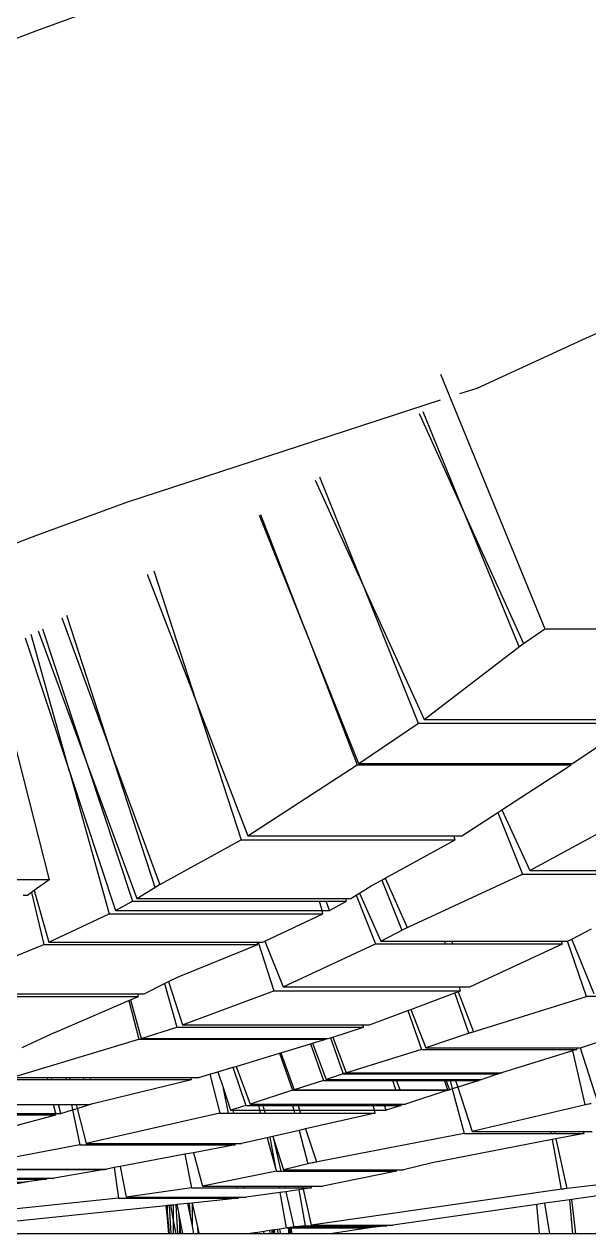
# Model space of a CAD drawing. Extents: x -24961 to 905641, y -154323 to 635957.
# Drawn here: x 438999 to 439222.8, y -132355 to -131875.7 of the extents above; entities that cross this region are included whole.
import ezdxf

# ---------------------------------------------------------------- set-up
doc = ezdxf.new("R2010")
doc.units = 0
doc.header["$LTSCALE"] = 1000
doc.header["$MEASUREMENT"] = 0

msp = doc.modelspace()

# ---------------------------------------------------------------- linework, layer by layer
for p, q in [((439004.06, -131878.19), (439039.75, -131865.1)), ((438938.41, -131902.81), (439004.06, -131878.19)), ((439221.9, -132000.02), (439337.13, -131948.43)), ((439178.49, -132019.86), (439221.9, -132000.02)), ((439164.05, -132014.39), (439205.34, -132115.29)), ((439171.74, -132022.07), (439178.49, -132019.86)), ((439039.75, -132065.1), (439164.05, -132024.57)), ((439156.98, -132029.1), (439173.45, -132069.36)), ((439155.58, -132029.99), (439173.45, -132069.36)), ((439114.38, -132056.32), (439134.02, -132099.57)), ((439134.02, -132099.57), (439116.25, -132055.12)), ((439004.06, -132078.19), (439039.75, -132065.1)), ((439110.33, -132115.54), (439092.31, -132070.43)), ((439110.33, -132115.54), (439092.83, -132070.09)), ((439173.45, -132069.36), (439195.13, -132122.34)), ((439173.45, -132069.36), (439196.92, -132121.04)), ((438938.41, -132102.81), (439004.06, -132078.19)), ((439047.81, -132093.65), (439067.06, -132143.64)), ((439050.4, -132092.35), (439067.06, -132143.64)), ((439155.3, -132152.82), (439134.02, -132099.57)), ((439134.02, -132099.57), (439157.48, -132151.25)), ((439013.92, -132110.95), (439032.86, -132162.38)), ((439015.79, -132109.82), (439016.06, -132110.65)), ((439016.06, -132110.65), (439032.86, -132162.38)), ((439006.23, -132115.29), (439023.72, -132168.06)), ((439110.33, -132115.54), (439130.99, -132169.2)), ((439131.61, -132168.79), (439110.33, -132115.54)), ((439196.03, -132121.71), (439205.34, -132115.29)), ((439205.34, -132115.29), (439290.11, -132115.29)), ((438999.34, -132118.85), (439016.92, -132171.87)), ((439016.92, -132171.87), (439001.78, -132117.59)), ((439004.6, -132116.13), (439023.72, -132168.06)), ((439157.48, -132151.25), (439196.03, -132121.71)), ((439195.13, -132122.34), (439196.03, -132121.71)), ((439196.03, -132121.71), (439196.92, -132121.04)), ((438986.2, -132125.65), (439008.93, -132214.7)), ((439067.06, -132143.64), (439087.72, -132197.31)), ((439067.06, -132143.64), (439085.01, -132198.93)), ((439155.3, -132152.82), (439131.61, -132168.79)), ((439240.07, -132152.82), (439155.3, -132152.82)), ((439157.48, -132151.25), (439239.44, -132151.25)), ((439240.07, -132152.82), (439216.38, -132168.79)), ((439052.79, -132216.51), (439032.86, -132162.38)), ((439032.86, -132162.38), (439050.81, -132217.66)), ((439023.72, -132168.06), (439043.66, -132222.19)), ((439023.72, -132168.06), (439041.99, -132223.17)), ((439016.92, -132171.87), (439032.65, -132228.28)), ((439016.92, -132171.87), (439035.19, -132226.97)), ((439087.72, -132197.31), (439130.99, -132169.2)), ((439130.99, -132169.2), (439215.76, -132169.2)), ((439215.6, -132168.79), (439131.61, -132168.79)), ((439188.3, -132187.04), (439215.76, -132169.2)), ((439215.76, -132169.2), (439215.6, -132168.79)), ((439216.38, -132168.79), (439215.6, -132168.79)), ((439199.44, -132211), (439253.68, -132181.61)), ((439186.75, -132188.05), (439188.3, -132187.04)), ((439188.3, -132187.04), (439199.44, -132211)), ((439172.49, -132197.31), (439186.75, -132188.05)), ((439186.75, -132188.05), (439196.5, -132212.48)), ((439087.72, -132197.31), (439169.26, -132197.31)), ((439169.78, -132198.93), (439169.26, -132197.31)), ((439169.26, -132197.31), (439172.49, -132197.31)), ((439051.81, -132217.12), (439085.01, -132198.93)), ((439085.01, -132198.93), (439169.78, -132198.93)), ((439142.06, -132214.12), (439169.78, -132198.93)), ((439199.44, -132211), (439270, -132211)), ((439008.93, -132214.7), (438915.57, -132214.7)), ((439008.93, -132214.7), (439003.02, -132218.96)), ((439051.81, -132217.12), (439052.79, -132216.51)), ((439136.59, -132217.12), (439140.77, -132214.82)), ((439140.77, -132214.82), (439142.06, -132214.12)), ((439140.77, -132214.82), (439148.71, -132234.71)), ((439142.06, -132214.12), (439150.77, -132233.7)), ((439149.75, -132234.23), (439196.5, -132212.48)), ((439196.5, -132212.48), (439270.59, -132212.48)), ((439000.32, -132220.92), (438998.63, -132220.92)), ((439001.86, -132219.8), (439000.32, -132220.92)), ((439003.02, -132218.96), (439001.86, -132219.8)), ((439001.86, -132219.8), (439006.81, -132240.37)), ((439003.02, -132218.96), (439008.76, -132239.52)), ((439043.66, -132222.19), (439051.81, -132217.12)), ((439050.81, -132217.66), (439051.81, -132217.12)), ((439128.43, -132222.19), (439130.55, -132220.87)), ((439130.55, -132220.87), (439131.85, -132220.06)), ((439130.55, -132220.87), (439138.23, -132240.14)), ((439131.85, -132220.06), (439136.59, -132217.12)), ((439131.85, -132220.06), (439140.32, -132239.12)), ((439035.19, -132226.97), (439041.99, -132223.17)), ((439041.99, -132223.17), (439116, -132223.17)), ((439043.66, -132222.19), (439126.44, -132222.19)), ((439117.06, -132226.97), (439116, -132223.17)), ((439116, -132223.17), (439118.7, -132223.17)), ((439119.96, -132226.97), (439118.7, -132223.17)), ((439118.7, -132223.17), (439126.77, -132223.17)), ((439119.96, -132226.97), (439126.77, -132223.17)), ((439126.77, -132223.17), (439126.44, -132222.19)), ((439126.44, -132222.19), (439128.43, -132222.19)), ((439008.76, -132239.52), (439032.65, -132228.28)), ((439032.65, -132228.28), (439117.42, -132228.28)), ((439035.19, -132226.97), (439117.06, -132226.97)), ((439094.41, -132239.11), (439117.42, -132228.28)), ((439117.42, -132228.28), (439117.06, -132226.97)), ((439117.06, -132226.97), (439119.96, -132226.97)), ((439140.32, -132239.12), (439149.75, -132234.23)), ((439148.71, -132234.71), (439149.75, -132234.23)), ((439149.75, -132234.23), (439150.77, -132233.7)), ((439216.07, -132238.26), (439223.84, -132234.23)), ((438975.03, -132253.29), (439006.81, -132240.37)), ((439006.81, -132240.37), (439091.58, -132240.37)), ((439008.76, -132239.52), (439091.38, -132239.52)), ((439059.8, -132253.29), (439091.58, -132240.37)), ((439091.58, -132240.37), (439091.38, -132239.52)), ((439091.38, -132239.52), (439091.72, -132239.52)), ((439091.72, -132239.52), (439097.9, -132258.7)), ((439091.72, -132239.52), (439093.53, -132239.52)), ((439093.53, -132239.52), (439094.41, -132239.11)), ((439094.41, -132239.11), (439101.6, -132257.15)), ((439101.6, -132257.15), (439138.23, -132240.14)), ((439138.23, -132240.14), (439166.02, -132240.14)), ((439140.32, -132239.12), (439165.69, -132239.12)), ((439166.02, -132240.14), (439165.69, -132239.12)), ((439165.69, -132239.12), (439168.51, -132239.12)), ((439166.02, -132240.14), (439168.92, -132240.14)), ((439168.92, -132240.14), (439168.51, -132239.12)), ((439168.51, -132239.12), (439211.91, -132239.12)), ((439168.92, -132240.14), (439212.32, -132240.14)), ((439175.69, -132257.15), (439212.32, -132240.14)), ((439212.32, -132240.14), (439211.91, -132239.12)), ((439211.91, -132239.12), (439214.29, -132239.12)), ((439221.94, -132260.97), (439214.29, -132239.12)), ((439214.29, -132239.12), (439214.42, -132239.12)), ((439214.42, -132239.12), (439216.07, -132238.26)), ((439224.98, -132259.94), (439216.07, -132238.26)), ((439056.25, -132255.07), (439059.8, -132253.29)), ((439046.58, -132259.94), (439054.68, -132255.86)), ((439054.68, -132255.86), (439056.25, -132255.07)), ((439054.68, -132255.86), (439059.45, -132273.09)), ((439056.25, -132255.07), (439061.79, -132272.27)), ((439061.79, -132272.27), (439097.9, -132258.7)), ((439097.9, -132258.7), (439172, -132258.7)), ((439101.6, -132257.15), (439171.5, -132257.15)), ((439152.32, -132266.1), (439169.71, -132259.56)), ((439169.71, -132259.56), (439170.96, -132259.09)), ((439175.29, -132275.51), (439169.71, -132259.56)), ((439170.96, -132259.09), (439172, -132258.7)), ((439170.96, -132259.09), (439177.05, -132274.93)), ((439172, -132258.7), (439171.5, -132257.15)), ((439171.5, -132257.15), (439175.69, -132257.15)), ((438959.6, -132260.97), (439044.37, -132260.97)), ((438961.81, -132259.94), (439044.11, -132259.94)), ((439011.12, -132275.23), (439040.52, -132262.62)), ((439040.52, -132262.62), (439041.19, -132262.34)), ((439040.52, -132262.62), (439044.49, -132277.91)), ((439041.19, -132262.34), (439044.37, -132260.97)), ((439041.19, -132262.34), (439045.42, -132277.62)), ((439044.37, -132260.97), (439044.11, -132259.94)), ((439044.11, -132259.94), (439046.58, -132259.94)), ((439176.18, -132275.23), (439221.94, -132260.97)), ((439283.53, -132260.97), (439221.94, -132260.97)), ((439135.89, -132272.27), (439151.11, -132266.55)), ((439151.11, -132266.55), (439152.32, -132266.1)), ((439151.11, -132266.55), (439156.52, -132281.94)), ((439152.32, -132266.1), (439158.2, -132281.39)), ((439045.42, -132277.62), (439059.45, -132273.09)), ((439059.45, -132273.09), (439133.54, -132273.09)), ((439061.79, -132272.27), (439133.31, -132272.27)), ((439121.31, -132277.04), (439133.54, -132273.09)), ((439133.54, -132273.09), (439133.31, -132272.27)), ((439133.31, -132272.27), (439135.89, -132272.27)), ((438994.08, -132293.15), (439044.49, -132277.91)), ((439011.12, -132275.23), (438998.06, -132281.39)), ((439044.49, -132277.91), (439062.06, -132277.91)), ((439045.42, -132277.62), (439062, -132277.62)), ((439062.06, -132277.91), (439062, -132277.62)), ((439062, -132277.62), (439064.14, -132277.62)), ((439062.06, -132277.91), (439064.22, -132277.91)), ((439064.22, -132277.91), (439064.14, -132277.62)), ((439064.14, -132277.62), (439068.96, -132277.62)), ((439064.22, -132277.91), (439069.04, -132277.91)), ((439068.96, -132277.62), (439069.04, -132277.91)), ((439068.96, -132277.62), (439071.28, -132277.62)), ((439069.04, -132277.91), (439071.37, -132277.91)), ((439071.28, -132277.62), (439071.37, -132277.91)), ((439071.28, -132277.62), (439077.9, -132277.62)), ((439071.37, -132277.91), (439078, -132277.91)), ((439077.9, -132277.62), (439078, -132277.91)), ((439077.9, -132277.62), (439078.9, -132277.62)), ((439078, -132277.91), (439079, -132277.91)), ((439078.9, -132277.62), (439079, -132277.91)), ((439078.9, -132277.62), (439098.07, -132277.62)), ((439079, -132277.91), (439098.17, -132277.91)), ((439098.07, -132277.62), (439098.17, -132277.91)), ((439098.07, -132277.62), (439098.56, -132277.62)), ((439098.17, -132277.91), (439098.67, -132277.91)), ((439098.56, -132277.62), (439098.67, -132277.91)), ((439098.56, -132277.62), (439111.78, -132277.62)), ((439098.67, -132277.91), (439111.88, -132277.91)), ((439111.78, -132277.62), (439111.88, -132277.91)), ((439111.78, -132277.62), (439112.61, -132277.62)), ((439111.88, -132277.91), (439112.72, -132277.91)), ((439112.61, -132277.62), (439112.72, -132277.91)), ((439112.61, -132277.62), (439118.51, -132277.62)), ((439112.72, -132277.91), (439118.58, -132277.91)), ((439113.32, -132279.5), (439118.58, -132277.91)), ((439118.58, -132277.91), (439118.51, -132277.62)), ((439118.51, -132277.62), (439119.51, -132277.62)), ((439119.51, -132277.62), (439120.37, -132277.34)), ((439120.37, -132277.34), (439121.31, -132277.04)), ((439120.37, -132277.34), (439125.41, -132291.68)), ((439121.31, -132277.04), (439126.67, -132291.27)), ((439176.18, -132275.23), (439158.2, -132281.39)), ((439175.29, -132275.51), (439176.18, -132275.23)), ((439177.05, -132274.93), (439176.18, -132275.23)), ((439237.77, -132275.23), (439219.79, -132281.39)), ((439082.98, -132288.68), (439100.16, -132283.48)), ((439100.16, -132283.48), (439100.67, -132283.32)), ((439100.16, -132283.48), (439105.38, -132298.17)), ((439100.67, -132283.32), (439112.53, -132279.74)), ((439100.67, -132283.32), (439106.06, -132297.95)), ((439112.53, -132279.74), (439113.32, -132279.5)), ((439112.53, -132279.74), (439117.7, -132294.27)), ((439113.32, -132279.5), (439118.75, -132293.92)), ((439156.52, -132281.94), (439126.71, -132291.27)), ((439156.52, -132281.94), (439218.11, -132281.94)), ((439158.2, -132281.39), (439217.92, -132281.39)), ((439216.3, -132282.51), (439188.26, -132291.27)), ((439218.11, -132281.94), (439216.3, -132282.51)), ((439216.3, -132282.51), (439221.22, -132303.79)), ((439218.11, -132281.94), (439217.92, -132281.39)), ((439217.92, -132281.39), (439219.35, -132281.39)), ((439219.35, -132281.39), (439226.24, -132302.77)), ((439219.35, -132281.39), (439219.79, -132281.39)), ((438994.08, -132293.15), (439008.27, -132293.15)), ((439008.44, -132293.91), (439008.27, -132293.15)), ((439008.27, -132293.15), (439009.8, -132293.15)), ((439010, -132293.91), (439009.8, -132293.15)), ((439009.8, -132293.15), (439015.46, -132293.15)), ((439015.46, -132293.15), (439015.62, -132293.91)), ((439015.46, -132293.15), (439016.9, -132293.15)), ((439016.9, -132293.15), (439017.1, -132293.91)), ((439016.9, -132293.15), (439022.55, -132293.15)), ((439022.71, -132293.91), (439022.55, -132293.15)), ((439022.55, -132293.15), (439025.15, -132293.15)), ((439025.34, -132293.91), (439025.15, -132293.15)), ((439025.15, -132293.15), (439065.24, -132293.15)), ((439065.39, -132293.91), (439065.24, -132293.15)), ((439065.24, -132293.15), (439068.17, -132293.15)), ((439068.17, -132293.15), (439072.6, -132291.81)), ((439072.6, -132291.81), (439075.74, -132290.87)), ((439072.6, -132291.81), (439076.53, -132307.18)), ((439075.74, -132290.87), (439081.75, -132289.05)), ((439075.74, -132290.87), (439077.96, -132297.48)), ((439081.75, -132289.05), (439082.98, -132288.68)), ((439081.75, -132289.05), (439086.86, -132304.24)), ((439082.98, -132288.68), (439088.53, -132303.71)), ((439125.41, -132291.68), (439118.75, -132293.92)), ((439125.45, -132291.68), (439125.41, -132291.68)), ((439126.67, -132291.27), (439125.45, -132291.68)), ((439125.45, -132291.68), (439187, -132291.68)), ((439126.71, -132291.27), (439126.67, -132291.27)), ((439126.71, -132291.27), (439188.26, -132291.27)), ((439187, -132291.68), (439180.34, -132293.92)), ((439187.63, -132291.48), (439187, -132291.68)), ((439188.26, -132291.27), (439187.63, -132291.48)), ((438991.3, -132293.91), (439008.44, -132293.91)), ((439008.44, -132293.91), (439010, -132293.91)), ((439010, -132293.91), (439015.62, -132293.91)), ((439015.62, -132293.91), (439017.1, -132293.91)), ((439017.1, -132293.91), (439022.71, -132293.91)), ((439022.71, -132293.91), (439025.34, -132293.91)), ((439025.34, -132293.91), (439065.39, -132293.91)), ((439026.26, -132303.43), (439065.39, -132293.91)), ((439080.01, -132307.18), (439077.96, -132297.48)), ((439077.96, -132297.48), (439080.84, -132306.04)), ((439106.06, -132297.95), (439105.69, -132298.07)), ((439117.7, -132294.27), (439106.06, -132297.95)), ((439106.06, -132297.95), (439146.33, -132297.95)), ((439117.7, -132294.27), (439145.1, -132294.27)), ((439118.75, -132293.92), (439144.98, -132293.92)), ((439145.1, -132294.27), (439144.98, -132293.92)), ((439144.98, -132293.92), (439146.5, -132293.92)), ((439146.33, -132297.95), (439145.1, -132294.27)), ((439145.1, -132294.27), (439146.63, -132294.27)), ((439146.33, -132297.95), (439147.99, -132297.95)), ((439146.63, -132294.27), (439146.5, -132293.92)), ((439146.5, -132293.92), (439165.46, -132293.92)), ((439147.99, -132297.95), (439146.63, -132294.27)), ((439146.63, -132294.27), (439165.58, -132294.27)), ((439147.99, -132297.95), (439166.89, -132297.95)), ((439165.58, -132294.27), (439165.46, -132293.92)), ((439165.46, -132293.92), (439166.17, -132293.92)), ((439166.89, -132297.95), (439165.58, -132294.27)), ((439165.58, -132294.27), (439166.3, -132294.27)), ((439166.3, -132294.27), (439166.17, -132293.92)), ((439166.17, -132293.92), (439167.72, -132293.92)), ((439167.66, -132297.95), (439166.3, -132294.27)), ((439166.3, -132294.27), (439167.81, -132294.27)), ((439166.89, -132297.95), (439167.66, -132297.95)), ((439167.66, -132297.95), (439167.31, -132298.06)), ((439168.7, -132297.62), (439167.66, -132297.95)), ((439167.72, -132293.92), (439167.81, -132294.27)), ((439167.72, -132293.92), (439169.87, -132293.92)), ((439167.81, -132294.27), (439168.7, -132297.62)), ((439167.81, -132294.27), (439169.98, -132294.27)), ((439170.85, -132296.94), (439168.7, -132297.62)), ((439168.7, -132297.62), (439173.35, -132315.22)), ((439169.87, -132293.92), (439169.98, -132294.27)), ((439169.87, -132293.92), (439179.17, -132293.92)), ((439169.98, -132294.27), (439170.85, -132296.94)), ((439169.98, -132294.27), (439179.29, -132294.27)), ((439179.29, -132294.27), (439170.85, -132296.94)), ((439170.85, -132296.94), (439176.52, -132314.54)), ((439179.29, -132294.27), (439179.17, -132293.92)), ((439179.17, -132293.92), (439180.34, -132293.92)), ((439105.38, -132298.17), (439088.53, -132303.71)), ((439105.38, -132298.17), (439105.69, -132298.07)), ((439105.38, -132298.17), (439166.97, -132298.17)), ((439166.97, -132298.17), (439150.12, -132303.71)), ((439167.31, -132298.06), (439166.97, -132298.17)), ((438939.44, -132307.33), (439011.49, -132307.33)), ((438950.98, -132303.79), (439010.69, -132303.79)), ((439011.49, -132307.33), (439010.69, -132303.79)), ((439010.69, -132303.79), (439012.6, -132303.79)), ((439011.49, -132307.33), (439013.53, -132307.33)), ((439011.62, -132307.88), (439011.49, -132307.33)), ((439013.53, -132307.33), (439012.6, -132303.79)), ((439012.6, -132303.79), (439017.7, -132303.79)), ((439013.53, -132307.33), (439018.15, -132305.91)), ((439017.7, -132303.79), (439018.15, -132305.91)), ((439017.7, -132303.79), (439019.63, -132303.79)), ((439018.15, -132305.91), (439020.02, -132305.34)), ((439018.15, -132305.91), (439021.08, -132319.77)), ((439019.63, -132303.79), (439020.02, -132305.34)), ((439019.63, -132303.79), (439024.77, -132303.79)), ((439020.02, -132305.34), (439026.26, -132303.43)), ((439020.02, -132305.34), (439023.59, -132319.25)), ((439076.53, -132307.18), (439023.59, -132319.25)), ((439024.77, -132303.79), (439026.26, -132303.43)), ((439076.53, -132307.18), (439080.01, -132307.18)), ((439080.01, -132307.18), (439082.08, -132307.18)), ((439081.73, -132305.77), (439080.84, -132306.04)), ((439080.84, -132306.04), (439081.79, -132306.04)), ((439086.86, -132304.24), (439081.73, -132305.77)), ((439081.79, -132306.04), (439081.73, -132305.77)), ((439082.08, -132307.18), (439081.79, -132306.04)), ((439081.79, -132306.04), (439092.33, -132306.04)), ((439082.08, -132307.18), (439092.64, -132307.18)), ((439086.86, -132304.24), (439091.84, -132304.24)), ((439088.53, -132303.71), (439148.27, -132303.71)), ((439091.84, -132304.24), (439092.33, -132306.04)), ((439091.84, -132304.24), (439093.54, -132304.24)), ((439092.33, -132306.04), (439092.64, -132307.18)), ((439092.33, -132306.04), (439094.12, -132306.04)), ((439092.64, -132307.18), (439094.49, -132307.18)), ((439093.54, -132304.24), (439094.12, -132306.04)), ((439093.54, -132304.24), (439105.36, -132304.24)), ((439094.12, -132306.04), (439094.49, -132307.18)), ((439094.12, -132306.04), (439105.84, -132306.04)), ((439094.49, -132307.18), (439106.14, -132307.18)), ((439105.36, -132304.24), (439105.84, -132306.04)), ((439105.36, -132304.24), (439107.55, -132304.24)), ((439105.84, -132306.04), (439106.14, -132307.18)), ((439105.84, -132306.04), (439108.13, -132306.04)), ((439106.14, -132307.18), (439108.5, -132307.18)), ((439107.55, -132304.24), (439108.13, -132306.04)), ((439107.55, -132304.24), (439137.37, -132304.24)), ((439108.13, -132306.04), (439108.5, -132307.18)), ((439108.13, -132306.04), (439137.83, -132306.04)), ((439108.5, -132307.18), (439138.12, -132307.18)), ((439138.12, -132307.18), (439110.55, -132313.46)), ((439137.83, -132306.04), (439137.37, -132304.24)), ((439137.37, -132304.24), (439141.83, -132304.24)), ((439138.12, -132307.18), (439137.83, -132306.04)), ((439137.83, -132306.04), (439142.43, -132306.04)), ((439142.43, -132306.04), (439141.83, -132304.24)), ((439141.83, -132304.24), (439148.45, -132304.24)), ((439148.45, -132304.24), (439142.43, -132306.04)), ((439148.45, -132304.24), (439148.27, -132303.71)), ((439148.27, -132303.71), (439150.12, -132303.71)), ((439223.75, -132303.36), (439176.52, -132314.54)), ((439221.22, -132303.79), (439223.75, -132303.36)), ((438937.53, -132307.88), (439011.62, -132307.88)), ((438990.78, -132313.41), (439011.62, -132307.88)), ((439095.31, -132316.94), (439085.18, -132319.25)), ((439096.4, -132316.69), (439095.31, -132316.94)), ((439095.31, -132316.94), (439098.63, -132329.07)), ((439097.51, -132316.44), (439096.4, -132316.69)), ((439096.4, -132316.69), (439098.63, -132329.07)), ((439107.96, -132314.06), (439097.51, -132316.44)), ((439097.51, -132316.44), (439097.65, -132316.87)), ((439097.65, -132316.87), (439100.77, -132330.25)), ((439097.65, -132316.87), (439101.81, -132329.62)), ((439110.55, -132313.46), (439107.96, -132314.06)), ((439107.96, -132314.06), (439111.44, -132327.24)), ((439110.55, -132313.46), (439114.81, -132326.51)), ((439173.35, -132315.22), (439113.14, -132326.91)), ((439173.35, -132315.22), (439207.86, -132315.22)), ((439176.52, -132314.54), (439207.73, -132314.54)), ((439207.73, -132314.54), (439207.86, -132315.22)), ((439207.73, -132314.54), (439209.14, -132314.54)), ((439207.86, -132315.22), (439209.29, -132315.22)), ((439209.14, -132314.54), (439209.29, -132315.22)), ((439209.14, -132314.54), (439220.74, -132314.54)), ((439209.29, -132315.22), (439220.92, -132315.22)), ((439220.92, -132315.22), (439209.77, -132317.38)), ((439220.92, -132315.22), (439220.74, -132314.54)), ((439220.74, -132314.54), (439224.09, -132314.54)), ((439021.08, -132319.77), (438970.13, -132329.36)), ((439021.08, -132319.77), (439082.67, -132319.77)), ((439023.59, -132319.25), (439082.56, -132319.25)), ((439082.67, -132319.77), (439066.13, -132322.88)), ((439082.67, -132319.77), (439082.56, -132319.25)), ((439082.56, -132319.25), (439085.18, -132319.25)), ((439208.31, -132317.67), (439160.71, -132326.91)), ((439209.77, -132317.38), (439208.31, -132317.67)), ((439208.31, -132317.67), (439211.91, -132337.36)), ((439209.77, -132317.38), (439214.13, -132337.07)), ((439062.69, -132323.53), (439037.08, -132328.35)), ((439066.13, -132322.88), (439062.69, -132323.53)), ((439062.69, -132323.53), (439065.29, -132336.88)), ((439066.13, -132322.88), (439069.75, -132336.11)), ((439113.14, -132326.91), (439114.81, -132326.51)), ((438969.19, -132329.53), (439030.78, -132329.53)), ((438970.13, -132329.36), (439030.75, -132329.36)), ((439030.78, -132329.53), (439010.84, -132332.99)), ((439030.78, -132329.53), (439030.75, -132329.36)), ((439030.75, -132329.36), (439031.72, -132329.36)), ((439034.62, -132328.81), (439031.72, -132329.36)), ((439037.08, -132328.35), (439034.62, -132328.81)), ((439034.62, -132328.81), (439036.33, -132340.96)), ((439037.08, -132328.35), (439039.46, -132340.57)), ((439098.96, -132330.25), (439069.75, -132336.11)), ((439098.63, -132329.07), (439098.96, -132330.25)), ((439098.96, -132330.25), (439100.77, -132330.25)), ((439100.77, -132330.25), (439106.5, -132330.25)), ((439113.14, -132326.91), (439101.81, -132329.62)), ((439101.81, -132329.62), (439106.39, -132329.62)), ((439106.39, -132329.62), (439106.5, -132330.25)), ((439106.39, -132329.62), (439107.9, -132329.62)), ((439106.5, -132330.25), (439108.04, -132330.25)), ((439107.9, -132329.62), (439108.04, -132330.25)), ((439107.9, -132329.62), (439111.45, -132329.62)), ((439108.04, -132330.25), (439111.57, -132330.25)), ((439113.14, -132326.91), (439111.44, -132327.24)), ((439111.57, -132330.25), (439111.45, -132329.62)), ((439111.45, -132329.62), (439115.54, -132329.62)), ((439111.57, -132330.25), (439115.72, -132330.25)), ((439115.72, -132330.25), (439115.54, -132329.62)), ((439115.54, -132329.62), (439146.35, -132329.62)), ((439115.72, -132330.25), (439146.53, -132330.25)), ((439146.53, -132330.25), (439117.32, -132336.11)), ((439146.53, -132330.25), (439146.35, -132329.62)), ((439146.35, -132329.62), (439149.38, -132329.62)), ((439160.71, -132326.91), (439149.38, -132329.62)), ((439277.47, -132329.63), (439213.03, -132337.23)), ((438946.33, -132333.43), (439007.92, -132333.43)), ((438949.25, -132332.99), (439007.86, -132332.99)), ((438974.33, -132334.55), (438999.18, -132334.55)), ((439001.15, -132334.3), (438975.31, -132339.19)), ((439001.15, -132334.3), (438999.18, -132334.55)), ((439007.92, -132333.43), (439001.15, -132334.3)), ((439007.92, -132333.43), (439007.86, -132332.99)), ((439007.86, -132332.99), (439010.84, -132332.99)), ((439069.75, -132336.11), (439083.22, -132336.11)), ((439083.33, -132336.88), (439083.22, -132336.11)), ((439083.22, -132336.11), (439086.17, -132336.11)), ((439086.32, -132336.88), (439086.17, -132336.11)), ((439086.17, -132336.11), (439099.91, -132336.11)), ((439099.91, -132336.11), (439100.05, -132336.88)), ((439099.91, -132336.11), (439102.14, -132336.11)), ((439102.14, -132336.11), (439102.32, -132336.88)), ((439102.14, -132336.11), (439107.56, -132336.11)), ((439107.56, -132336.11), (439107.7, -132336.88)), ((439107.56, -132336.11), (439109.34, -132336.11)), ((439109.34, -132336.11), (439109.51, -132336.88)), ((439109.34, -132336.11), (439112.71, -132336.11)), ((439112.86, -132336.88), (439112.71, -132336.11)), ((439112.71, -132336.11), (439117.32, -132336.11)), ((439036.33, -132340.96), (438934.47, -132351.5)), ((439036.33, -132340.96), (439083.9, -132340.96)), ((439065.29, -132336.88), (439039.46, -132340.57)), ((439039.46, -132340.57), (439083.85, -132340.57)), ((439065.29, -132336.88), (439083.33, -132336.88)), ((439083.9, -132340.96), (439065.52, -132342.86)), ((439083.33, -132336.88), (439086.32, -132336.88)), ((439083.9, -132340.96), (439083.85, -132340.57)), ((439083.85, -132340.57), (439087.04, -132340.57)), ((439086.32, -132336.88), (439100.05, -132336.88)), ((439100.37, -132338.67), (439087.04, -132340.57)), ((439100.05, -132336.88), (439102.32, -132336.88)), ((439102.66, -132338.34), (439100.37, -132338.67)), ((439100.37, -132338.67), (439102.91, -132352.73)), ((439102.32, -132336.88), (439107.7, -132336.88)), ((439107.83, -132337.6), (439102.66, -132338.34)), ((439102.66, -132338.34), (439105.92, -132352.33)), ((439107.7, -132336.88), (439109.51, -132336.88)), ((439109.61, -132337.34), (439107.83, -132337.6)), ((439107.83, -132337.6), (439110.41, -132351.86)), ((439109.51, -132336.88), (439112.86, -132336.88)), ((439112.86, -132336.88), (439109.61, -132337.34)), ((439109.61, -132337.34), (439112.76, -132351.55)), ((439213.03, -132337.23), (439112.76, -132351.55)), ((439211.91, -132337.36), (439213.03, -132337.23)), ((439214.13, -132337.07), (439213.03, -132337.23)), ((439243.56, -132337.5), (439216.13, -132341.41)), ((439055.17, -132343.93), (438982.04, -132351.5)), ((439055.36, -132343.91), (439055.17, -132343.93)), ((439055.17, -132343.93), (439055.63, -132348.79)), ((439055.63, -132343.88), (439055.36, -132343.91)), ((439055.36, -132343.91), (439055.63, -132346.47)), ((439056.43, -132343.8), (439055.63, -132343.88)), ((439055.63, -132343.88), (439055.63, -132346.47)), ((439057.18, -132343.72), (439056.43, -132343.8)), ((439056.43, -132343.8), (439057.1, -132355.04)), ((439058.1, -132343.63), (439057.18, -132343.72)), ((439058.1, -132348.91), (439057.18, -132343.72)), ((439059.1, -132343.52), (439058.1, -132343.63)), ((439058.1, -132343.63), (439058.1, -132348.91)), ((439059.54, -132343.48), (439059.1, -132343.52)), ((439059.1, -132343.52), (439059.79, -132355.04)), ((439063.8, -132343.04), (439059.54, -132343.48)), ((439059.54, -132343.48), (439060.12, -132346.44)), ((439064.46, -132342.97), (439063.8, -132343.04)), ((439063.8, -132343.04), (439064.76, -132347.99)), ((439065.52, -132342.86), (439064.46, -132342.97)), ((439064.46, -132342.97), (439064.76, -132347.99)), ((439065.52, -132342.86), (439065.53, -132342.92)), ((439065.53, -132342.92), (439065.53, -132351.99)), ((439065.53, -132342.92), (439067.71, -132352.26)), ((439202.21, -132343.4), (439145.14, -132351.55)), ((439205.39, -132342.95), (439202.21, -132343.4)), ((439203.23, -132355.04), (439202.21, -132343.4)), ((439215.29, -132341.53), (439205.39, -132342.95)), ((439207.32, -132355.04), (439205.39, -132342.95)), ((439216.13, -132341.41), (439215.29, -132341.53)), ((439216.48, -132355.04), (439215.29, -132341.53)), ((439217.6, -132355.04), (439216.13, -132341.41)), ((439055.63, -132346.47), (439056.53, -132355.04)), ((439055.63, -132346.47), (439055.63, -132348.79)), ((439055.63, -132348.79), (439056.21, -132355.04)), ((439058.1, -132348.91), (439058.1, -132355.04)), ((439059.19, -132355.04), (439058.1, -132348.91)), ((439060.12, -132346.44), (439060.12, -132346.47)), ((439060.12, -132346.47), (439060.58, -132350.84)), ((439060.12, -132346.47), (439060.58, -132348.84)), ((439060.58, -132348.84), (439060.58, -132350.84)), ((439060.58, -132348.84), (439061.74, -132354.87)), ((439064.76, -132347.99), (439065.53, -132351.99)), ((439056.21, -132355.04), (438955.08, -132355.04)), ((439056.53, -132355.04), (439056.21, -132355.04)), ((439057.1, -132355.04), (439056.53, -132355.04)), ((439058.1, -132355.04), (439057.1, -132355.04)), ((439059.19, -132355.04), (439058.1, -132355.04)), ((439059.79, -132355.04), (439059.19, -132355.04)), ((439060.58, -132355.04), (439059.79, -132355.04)), ((439060.58, -132350.84), (439060.58, -132355.04)), ((439060.58, -132350.84), (439061.02, -132355.04)), ((439061.02, -132355.04), (439060.58, -132355.04)), ((439061.77, -132355.04), (439061.02, -132355.04)), ((439061.74, -132354.87), (439061.77, -132355.04)), ((439066.12, -132355.04), (439061.77, -132355.04)), ((439065.53, -132351.99), (439066.12, -132355.04)), ((439067.87, -132355.04), (439066.12, -132355.04)), ((439067.71, -132352.26), (439067.87, -132355.04)), ((439067.71, -132352.26), (439068.01, -132353.55)), ((439068.01, -132355.04), (439067.87, -132355.04)), ((439068.01, -132353.55), (439068.01, -132355.04)), ((439068.01, -132353.55), (439068.36, -132355.04)), ((439068.36, -132355.04), (439068.01, -132355.04)), ((439087.9, -132355.04), (439068.36, -132355.04)), ((439088.58, -132354.93), (439087.9, -132355.04)), ((439088.59, -132355.04), (439087.9, -132355.04)), ((439090.47, -132354.65), (439088.58, -132354.93)), ((439088.59, -132355.04), (439088.58, -132354.93)), ((439090.47, -132355.04), (439088.59, -132355.04)), ((439090.84, -132354.59), (439090.47, -132354.65)), ((439090.47, -132354.65), (439090.47, -132355.04)), ((439090.86, -132355.04), (439090.47, -132355.04)), ((439093.98, -132354.12), (439090.84, -132354.59)), ((439090.84, -132354.59), (439090.86, -132355.04)), ((439094.16, -132355.04), (439090.86, -132355.04)), ((439096.28, -132353.78), (439093.98, -132354.12)), ((439094.16, -132355.04), (439093.98, -132354.12)), ((439096.39, -132355.04), (439094.16, -132355.04)), ((439097.12, -132353.65), (439096.28, -132353.78)), ((439096.28, -132353.78), (439096.39, -132355.04)), ((439097.12, -132355.04), (439096.39, -132355.04)), ((439097.52, -132353.59), (439097.12, -132353.65)), ((439097.12, -132353.65), (439097.12, -132355.04)), ((439097.69, -132355.04), (439097.12, -132355.04)), ((439097.62, -132353.58), (439097.52, -132353.59)), ((439097.52, -132353.59), (439097.69, -132355.04)), ((439097.82, -132353.55), (439097.62, -132353.58)), ((439097.62, -132353.58), (439097.69, -132355.04)), ((439098.03, -132355.04), (439097.69, -132355.04)), ((439098.2, -132353.49), (439097.82, -132353.55)), ((439098.03, -132355.04), (439097.82, -132353.55)), ((439098.5, -132355.04), (439098.03, -132355.04)), ((439099.44, -132353.3), (439098.2, -132353.49)), ((439098.5, -132355.04), (439098.2, -132353.49)), ((439099.75, -132355.04), (439098.5, -132355.04)), ((439100.3, -132353.17), (439099.44, -132353.3)), ((439099.75, -132355.04), (439099.44, -132353.3)), ((439100.74, -132355.04), (439099.75, -132355.04)), ((439103.25, -132352.73), (439100.3, -132353.17)), ((439100.74, -132355.04), (439100.3, -132353.17)), ((439103.78, -132355.04), (439100.74, -132355.04)), ((439103.78, -132352.65), (439102.91, -132352.73)), ((439103.78, -132352.65), (439103.25, -132352.73)), ((439103.25, -132352.73), (439103.78, -132352.73)), ((439103.92, -132352.63), (439103.78, -132352.65)), ((439103.78, -132352.65), (439103.78, -132352.73)), ((439103.78, -132352.73), (439103.78, -132355.04)), ((439103.78, -132352.73), (439103.93, -132352.73)), ((439104.25, -132355.04), (439103.78, -132355.04)), ((439104.4, -132352.56), (439103.92, -132352.63)), ((439103.93, -132352.73), (439103.92, -132352.63)), ((439104.25, -132355.04), (439103.93, -132352.73)), ((439103.93, -132352.73), (439104.41, -132352.73)), ((439104.52, -132355.04), (439104.25, -132355.04)), ((439104.76, -132352.51), (439104.4, -132352.56)), ((439104.4, -132352.56), (439104.41, -132352.73)), ((439104.41, -132352.73), (439104.52, -132355.04)), ((439104.41, -132352.73), (439104.8, -132352.73)), ((439105.17, -132355.04), (439104.52, -132355.04)), ((439105.92, -132352.33), (439104.76, -132352.51)), ((439106.35, -132352.33), (439104.76, -132352.51)), ((439104.8, -132352.73), (439104.76, -132352.51)), ((439105.17, -132355.04), (439104.8, -132352.73)), ((439104.8, -132352.73), (439135.29, -132352.73)), ((439120.28, -132355.04), (439105.17, -132355.04)), ((439110.41, -132351.86), (439106.35, -132352.33)), ((439106.35, -132352.33), (439135.22, -132352.33)), ((439110.41, -132351.86), (439135.14, -132351.86)), ((439112.76, -132351.55), (439142.73, -132351.55)), ((439136.8, -132352.55), (439120.28, -132355.04)), ((439203.23, -132355.04), (439120.28, -132355.04)), ((439135.22, -132352.33), (439135.14, -132351.86)), ((439135.14, -132351.86), (439138.19, -132351.86)), ((439135.29, -132352.73), (439135.22, -132352.33)), ((439135.22, -132352.33), (439138.3, -132352.33)), ((439136.8, -132352.55), (439135.29, -132352.73)), ((439142.79, -132351.86), (439136.8, -132352.55)), ((439138.3, -132352.33), (439136.8, -132352.55)), ((439138.3, -132352.33), (439138.19, -132351.86)), ((439138.19, -132351.86), (439142.79, -132351.86)), ((439142.79, -132351.86), (439142.73, -132351.55)), ((439142.73, -132351.55), (439145.14, -132351.55)), ((439207.32, -132355.04), (439203.23, -132355.04)), ((439216.48, -132355.04), (439207.32, -132355.04)), ((439217.6, -132355.04), (439216.48, -132355.04)), ((439258.42, -132355.04), (439217.6, -132355.04))]:
    msp.add_line(p, q)

doc.saveas('drawing.dxf')
